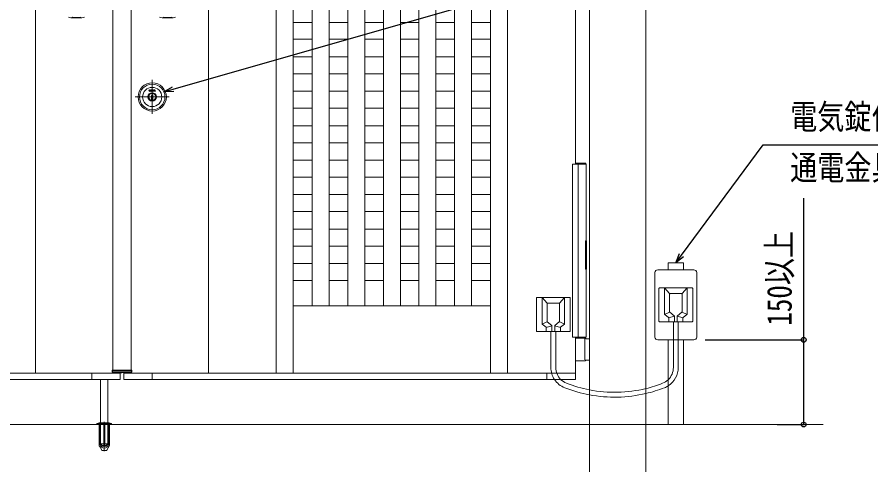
# Model space of a CAD drawing. Units: millimetres, scale not verified. Extents: x -4205 to 4205, y -2970 to 2970.
# Drawn here: x -191 to 1322, y -299 to 494 of the extents above; entities that cross this region are included whole.
import ezdxf
from ezdxf.enums import TextEntityAlignment as Align

# ---------------------------------------------------------------- set-up
doc = ezdxf.new("R2010")
doc.units = ezdxf.units.MM
doc.header["$LTSCALE"] = 10
doc.layers.add('0-4_YKK_A1', color=4, linetype='Continuous', lineweight=18)
doc.layers.add('0-5_YKK_D', color=6, linetype='Continuous')
doc.styles.add('ＭＳ ゴシック', font='')
doc.styles.get('ＭＳ ゴシック').set_extended_font_data('MS Gothic')

msp = doc.modelspace()

# ---------------------------------------------------------------- linework, layer by layer
at = {"layer": '0-4_YKK_A1'}
for p, q in [((823.02, -227.67), (823.02, 1469.33)), ((923.02, 1469.33), (923.02, -227.67)), ((-157.98, 1441.33), (-157.98, -136.67)), ((-20.98, 1437.93), (-20.98, -133.27)), ((11.02, 1437.93), (11.02, -133.27)), ((148.02, 1441.33), (148.02, -136.67)), ((268.02, 1441.33), (268.02, -136.67)), ((298.02, 1441.33), (298.02, -136.67)), ((648.02, -136.67), (648.02, 1441.33)), ((678.02, -136.67), (678.02, 1441.33)), ((332.02, -17.67), (332.02, 1322.33)), ((362.02, -17.67), (362.02, 1322.33)), ((395.02, -17.67), (395.02, 1322.33)), ((425.02, -17.67), (425.02, 1322.33)), ((458.02, -17.67), (458.02, 1322.33)), ((488.02, -17.67), (488.02, 1322.33)), ((521.02, -17.67), (521.02, 1322.33)), ((551.02, -17.67), (551.02, 1322.33)), ((584.02, -17.67), (584.02, 1322.33)), ((614.02, -17.67), (614.02, 1322.33)), ((798.02, 1327.33), (798.02, 233.33)), ((-95.57, 492.33), (-76.07, 492.33)), ((85.61, 492.33), (66.11, 492.33)), ((298.02, 484.33), (332.02, 484.33)), ((395.02, 484.33), (362.02, 484.33)), ((458.02, 484.33), (425.02, 484.33)), ((521.02, 484.33), (488.02, 484.33)), ((584.02, 484.33), (551.02, 484.33)), ((648.02, 484.33), (614.02, 484.33)), ((298.02, 454.33), (332.02, 454.33)), ((395.02, 454.33), (362.02, 454.33)), ((458.02, 454.33), (425.02, 454.33)), ((521.02, 454.33), (488.02, 454.33)), ((584.02, 454.33), (551.02, 454.33)), ((648.02, 454.33), (614.02, 454.33)), ((298.02, 423.33), (332.02, 423.33)), ((395.02, 423.33), (362.02, 423.33)), ((458.02, 423.33), (425.02, 423.33)), ((521.02, 423.33), (488.02, 423.33)), ((584.02, 423.33), (551.02, 423.33)), ((648.02, 423.33), (614.02, 423.33)), ((298.02, 393.33), (332.02, 393.33)), ((395.02, 393.33), (362.02, 393.33)), ((458.02, 393.33), (425.02, 393.33)), ((521.02, 393.33), (488.02, 393.33)), ((584.02, 393.33), (551.02, 393.33)), ((648.02, 393.33), (614.02, 393.33)), ((48.52, 382.33), (48.52, 322.33)), ((43.95, 363.65), (45.38, 363.65)), ((43.95, 363.65), (44.42, 363.18)), ((44.59, 363.82), (45.33, 364.02)), ((78.52, 352.33), (18.52, 352.33)), ((47.2, 355.03), (47.2, 353.9)), ((49.73, 346.21), (49.73, 354.36)), ((49.8, 353.9), (49.8, 355.03)), ((298.02, 362.33), (332.02, 362.33)), ((395.02, 362.33), (362.02, 362.33)), ((458.02, 362.33), (425.02, 362.33)), ((521.02, 362.33), (488.02, 362.33)), ((584.02, 362.33), (551.02, 362.33)), ((648.02, 362.33), (614.02, 362.33)), ((298.02, 332.33), (332.02, 332.33)), ((395.02, 332.33), (362.02, 332.33)), ((458.02, 332.33), (425.02, 332.33)), ((521.02, 332.33), (488.02, 332.33)), ((584.02, 332.33), (551.02, 332.33)), ((648.02, 332.33), (614.02, 332.33)), ((298.02, 301.33), (332.02, 301.33)), ((395.02, 301.33), (362.02, 301.33)), ((458.02, 301.33), (425.02, 301.33)), ((521.02, 301.33), (488.02, 301.33)), ((584.02, 301.33), (551.02, 301.33)), ((648.02, 301.33), (614.02, 301.33)), ((298.02, 271.33), (332.02, 271.33)), ((395.02, 271.33), (362.02, 271.33)), ((458.02, 271.33), (425.02, 271.33)), ((521.02, 271.33), (488.02, 271.33)), ((584.02, 271.33), (551.02, 271.33)), ((648.02, 271.33), (614.02, 271.33)), ((298.02, 240.33), (332.02, 240.33)), ((395.02, 240.33), (362.02, 240.33)), ((458.02, 240.33), (425.02, 240.33)), ((521.02, 240.33), (488.02, 240.33)), ((584.02, 240.33), (551.02, 240.33)), ((648.02, 240.33), (614.02, 240.33)), ((793.02, 233.33), (793.02, -72.67)), ((793.02, 233.33), (817.02, 233.33)), ((798.02, 235.33), (815.77, 235.33)), ((803.02, 233.33), (803.02, -72.67)), ((816.77, 233.33), (816.77, 234.33)), ((817.02, 97.33), (817.02, 233.33)), ((298.02, 210.33), (332.02, 210.33)), ((395.02, 210.33), (362.02, 210.33)), ((458.02, 210.33), (425.02, 210.33)), ((521.02, 210.33), (488.02, 210.33)), ((584.02, 210.33), (551.02, 210.33)), ((648.02, 210.33), (614.02, 210.33)), ((298.02, 179.33), (332.02, 179.33)), ((395.02, 179.33), (362.02, 179.33)), ((458.02, 179.33), (425.02, 179.33)), ((521.02, 179.33), (488.02, 179.33)), ((584.02, 179.33), (551.02, 179.33)), ((648.02, 179.33), (614.02, 179.33)), ((298.02, 149.33), (332.02, 149.33)), ((395.02, 149.33), (362.02, 149.33)), ((458.02, 149.33), (425.02, 149.33)), ((521.02, 149.33), (488.02, 149.33)), ((584.02, 149.33), (551.02, 149.33)), ((648.02, 149.33), (614.02, 149.33)), ((298.02, 118.33), (332.02, 118.33)), ((395.02, 118.33), (362.02, 118.33)), ((458.02, 118.33), (425.02, 118.33)), ((521.02, 118.33), (488.02, 118.33)), ((584.02, 118.33), (551.02, 118.33)), ((648.02, 118.33), (614.02, 118.33)), ((818.02, 97.33), (816.06, 97.33)), ((816.06, 97.33), (816.06, 47.33)), ((818.02, 97.33), (818.02, 47.33)), ((298.02, 88.33), (332.02, 88.33)), ((395.02, 88.33), (362.02, 88.33)), ((458.02, 88.33), (425.02, 88.33)), ((521.02, 88.33), (488.02, 88.33)), ((584.02, 88.33), (551.02, 88.33)), ((648.02, 88.33), (614.02, 88.33)), ((298.02, 57.33), (332.02, 57.33)), ((395.02, 57.33), (362.02, 57.33)), ((458.02, 57.33), (425.02, 57.33)), ((521.02, 57.33), (488.02, 57.33)), ((584.02, 57.33), (551.02, 57.33)), ((648.02, 57.33), (614.02, 57.33)), ((818.02, 47.33), (816.06, 47.33)), ((817.02, -72.67), (817.02, 47.33)), ((1008.02, 46.33), (944.02, 46.33)), ((989.52, 58.58), (962.52, 58.58)), ((962.52, 46.33), (962.52, 58.58)), ((989.52, 46.33), (989.52, 58.58)), ((939.02, -72.67), (939.02, 41.33)), ((1013.02, -72.67), (1013.02, 41.33)), ((298.02, 27.33), (332.02, 27.33)), ((395.02, 27.33), (362.02, 27.33)), ((458.02, 27.33), (425.02, 27.33)), ((521.02, 27.33), (488.02, 27.33)), ((584.02, 27.33), (551.02, 27.33)), ((648.02, 27.33), (614.02, 27.33)), ((946.02, -44.67), (946.02, 13.33)), ((1005.02, 14.33), (947.02, 14.33)), ((965.02, 4.33), (956.02, 14.33)), ((956.02, -32.19), (956.02, 14.33)), ((965.02, -28.2), (965.02, 3.33)), ((986.02, 4.33), (966.02, 4.33)), ((987.02, 4.33), (996.02, 14.33)), ((987.02, -28.2), (987.02, 3.33)), ((996.02, -32.19), (996.02, 14.33)), ((1006.02, -44.67), (1006.02, 13.33)), ((729.02, -61.67), (729.02, -3.67)), ((730.02, -2.67), (788.02, -2.67)), ((748.02, -12.67), (739.02, -2.67)), ((739.02, -49.19), (739.02, -2.67)), ((748.02, -45.2), (748.02, -13.67)), ((749.02, -12.67), (769.02, -12.67)), ((770.02, -12.67), (779.02, -2.67)), ((770.02, -45.2), (770.02, -13.67)), ((779.02, -49.19), (779.02, -2.67)), ((789.02, -61.67), (789.02, -3.67)), ((648.02, -17.67), (298.02, -17.67)), ((964.59, -28.86), (956.02, -32.67)), ((965.38, -28.97), (973.16, -35.37)), ((986.66, -28.97), (978.88, -35.37)), ((987.49, -28.88), (996.02, -32.67)), ((956.4, -32.97), (963.15, -38.37)), ((973.12, -35.79), (963.52, -38.67)), ((963.52, -45.67), (963.52, -39.15)), ((973.52, -45.67), (973.52, -36.14)), ((978.52, -45.67), (978.52, -36.14)), ((978.93, -35.79), (988.52, -38.67)), ((988.52, -45.67), (988.52, -39.15)), ((995.65, -32.97), (988.9, -38.37)), ((747.55, -45.88), (739.02, -49.67)), ((739.4, -49.97), (746.15, -55.37)), ((756.11, -52.79), (746.52, -55.67)), ((746.52, -62.67), (746.52, -56.15)), ((748.38, -45.97), (756.16, -52.37)), ((756.52, -62.67), (756.52, -53.14)), ((761.52, -62.67), (761.52, -53.14)), ((769.66, -45.97), (761.88, -52.37)), ((761.92, -52.79), (771.52, -55.67)), ((770.45, -45.86), (779.02, -49.67)), ((771.52, -62.67), (771.52, -56.15)), ((778.65, -49.97), (771.9, -55.37)), ((1005.02, -45.67), (947.02, -45.67)), ((971.72, -126.61), (971.72, -45.67)), ((980.32, -126.61), (980.32, -45.67)), ((730.02, -62.67), (788.02, -62.67)), ((754.72, -126.61), (754.72, -62.67)), ((763.32, -126.61), (763.32, -62.67)), ((817.02, -72.67), (793.02, -72.67)), ((798.02, -72.67), (798.02, -147.67)), ((815.37, -74.67), (798.02, -74.67)), ((816.02, -74.67), (798.02, -74.67)), ((815.66, -74.76), (815.65, -74.75)), ((816.89, -75.59), (815.66, -74.76)), ((816.02, -72.67), (816.02, -74.67)), ((814.58, -76.17), (814.58, -113.17)), ((817.17, -75.67), (823.02, -75.67)), ((1008.02, -77.67), (944.02, -77.67)), ((962.52, -227.67), (962.52, -77.67)), ((989.52, -227.67), (989.52, -77.67)), ((798.02, -114.67), (815.37, -114.67)), ((815.65, -114.59), (815.66, -114.58)), ((815.66, -114.58), (816.89, -113.75)), ((823.02, -113.67), (817.17, -113.67)), ((-22.28, -131.27), (12.32, -131.27)), ((-22.28, -131.27), (-22.17, -134.31)), ((-21.17, -135.27), (11.21, -135.27)), ((-20.98, -133.27), (11.02, -133.27)), ((-14.68, -135.27), (-14.68, -136.27)), ((-7.75, -135.27), (-7.75, -135.31)), ((-5.32, -135.27), (-5.32, -135.31)), ((-1.98, -135.27), (-1.98, -147.67)), ((12.32, -131.27), (12.21, -134.31)), ((-807.98, -136.67), (-7.98, -136.67)), ((-807.98, -147.67), (-7.98, -147.67)), ((-58.48, -147.67), (-58.48, -136.67)), ((-42.98, -261.7), (-42.98, -147.81)), ((-29.98, -147.81), (-29.98, -261.7)), ((-14.68, -136.27), (-6.32, -136.27)), ((-7.98, -136.27), (-7.98, -147.67)), ((798.02, -136.67), (-1.98, -136.67)), ((798.02, -147.67), (-1.98, -147.67)), ((48.52, -147.67), (48.52, -136.67)), ((747.52, -147.67), (747.52, -136.67)), ((798.02, -136.67), (798.02, -147.67)), ((798.02, -136.67), (798.02, -147.67)), ((-49.48, -226.83), (-49.48, -227.67)), ((-45.48, -224.67), (-48.82, -225.89)), ((-48.48, -226.13), (-24.48, -226.13)), ((-45.98, -226.67), (-26.98, -226.67)), ((-45.73, -226.67), (-45.73, -227.67)), ((-45.48, -224.67), (-27.48, -224.67)), ((-45.17, -226.67), (-45.17, -227.67)), ((-44.31, -224.67), (-43.81, -225.17)), ((-43.81, -225.17), (-29.15, -225.17)), ((-43.48, -262.73), (-43.81, -225.17)), ((-37.48, -226.67), (-37.48, -227.67)), ((-36.48, -274.67), (-36.48, -222.75)), ((-36.48, -274.82), (-36.48, -222.9)), ((-35.48, -226.67), (-35.48, -227.67)), ((-29.48, -262.73), (-29.15, -225.17)), ((-28.65, -224.67), (-29.15, -225.17)), ((-27.79, -226.67), (-27.79, -227.67)), ((-27.48, -224.67), (-24.14, -225.89)), ((-27.23, -226.67), (-27.23, -227.67)), ((-23.48, -226.83), (-23.48, -227.67)), ((1237.16, -227.67), (-1703.34, -227.67)), ((-23.48, -227.67), (-49.48, -227.67)), ((-45.73, -227.67), (-45.73, -264.7)), ((-45.17, -227.67), (-45.17, -265.67)), ((-37.48, -227.67), (-37.48, -265.67)), ((-35.48, -227.67), (-35.48, -265.67)), ((-27.79, -227.67), (-27.79, -265.67)), ((-27.23, -227.67), (-27.23, -264.7)), ((823.02, -777.67), (823.02, -227.67)), ((923.02, -227.67), (923.02, -777.67)), ((-45.73, -264.7), (-40.84, -273.17)), ((-45.17, -265.67), (-37.48, -265.67)), ((-39.98, -264.7), (-42.98, -261.7)), ((-29.98, -261.7), (-42.98, -261.7)), ((-39.98, -264.7), (-32.98, -264.7)), ((-37.48, -264.7), (-35.48, -264.7)), ((-35.48, -265.67), (-27.79, -265.67)), ((-29.98, -261.7), (-32.98, -264.7)), ((-27.23, -264.7), (-32.12, -273.17)), ((-39.97, -273.67), (-32.99, -273.67))]:
    msp.add_line(p, q, dxfattribs=at)
for points in [[(48.71, 362.33), (49.74, 364.97), (50.85, 364.97), (51.88, 362.33), (51.06, 362.33), (50.87, 362.81), (49.71, 362.81), (49.53, 362.33)], [(49.97, 363.47), (50.29, 364.3), (50.61, 363.47)], [(52.19, 362.33), (52.19, 364.97), (52.99, 364.97), (52.99, 362.99), (54.52, 362.99), (54.28, 362.33)]]:
    msp.add_lwpolyline(points, close=True, dxfattribs=at)
for points in [[(46.9, 345), (46.9, 345.83), (47.28, 346.21), (47.28, 354.36)], [(50.1, 345), (50.1, 345.83), (49.73, 346.21)]]:
    msp.add_lwpolyline(points, dxfattribs=at)
for centre, radius in [((48.52, 352.33), 25), ((48.52, 352.33), 22.6), ((48.52, 352.33), 16.99), ((47.2, 363.65), 1.43), ((47.2, 363.65), 0.661), ((48.5, 352.33), 7.5)]:
    msp.add_circle(centre, radius, dxfattribs=at)
for centre, radius, start, end in [((-85.82, 531.11), 40, 249.23157, 255.78318), ((-95.57, 492.63), 0.3, 255.78318, 270), ((-95.57, 492.63), 0.3, 270, 298.70471), ((-85.82, 474.82), 20, 109.5693, 118.70471), ((-92.42, 493.39), 0.3, 80.0794, 109.5693), ((-85.82, 531.11), 38, 260.0794, 279.9206), ((-79.22, 493.39), 0.3, 70.4307, 99.9206), ((-85.82, 474.82), 20, 61.29529, 70.4307), ((-76.07, 492.63), 0.3, 241.29529, 270), ((-76.07, 492.63), 0.3, 270, 284.21682), ((-85.82, 531.11), 40, 284.21682, 290.76843), ((75.86, 531.11), 40, 249.23157, 255.78318), ((66.11, 492.63), 0.3, 255.78318, 270), ((66.11, 492.63), 0.3, 270, 298.70471), ((75.86, 474.82), 20, 109.5693, 118.70471), ((69.26, 493.39), 0.3, 80.0794, 109.5693), ((75.86, 531.11), 38, 260.0794, 279.9206), ((82.46, 493.39), 0.3, 70.4307, 99.9206), ((75.86, 474.82), 20, 61.29529, 70.4307), ((85.61, 492.63), 0.3, 241.29529, 270), ((85.61, 492.63), 0.3, 270, 284.21682), ((75.86, 531.11), 40, 284.21682, 290.76843), ((43.95, 363.65), 1.43, 15, 0.00003), ((43.95, 363.65), 0.661, 14.99999, 315.00001), ((48.5, 352.33), 7, 0, 256.78702), ((48.5, 352.33), 6.2, 0, 258.60449), ((48.5, 355.03), 1.3, 90, 180), ((48.5, 352.33), 2.04, 126.9842, 129.67464), ((48.5, 347.98), 6.5, 79.13698, 100.86302), ((48.5, 355.03), 1.3, 360, 90), ((48.5, 352.33), 2.04, 50.32536, 53.0158), ((48.5, 352.33), 6.2, 281.39552, 0.00001), ((48.5, 352.33), 7, 283.21298, 0), ((815.77, 234.33), 1, 0, 90), ((944.02, 41.33), 5, 90, 180), ((1008.02, 41.33), 5, 0, 90), ((947.02, 13.33), 1, 90, 180), ((966.02, 3.33), 1, 90, 180), ((986.02, 3.33), 1, 0, 90), ((1005.02, 13.33), 1, 0, 90), ((730.02, -3.67), 1, 90, 180), ((749.02, -13.67), 1, 90, 180), ((769.02, -13.67), 1, 0, 90), ((788.02, -3.67), 1, 0, 90), ((966.02, -28.2), 1, 180, 230.52754), ((986.02, -28.2), 1, 309.47246, 0), ((749.02, -45.2), 1, 180, 230.52754), ((769.02, -45.2), 1, 309.47246, 0), ((947.02, -44.67), 1, 180, 270), ((957.02, -32.19), 1, 180, 231.34019), ((962.52, -39.15), 1, 0, 51.34019), ((972.52, -36.14), 1, 0, 50.52754), ((979.52, -36.14), 1, 129.47246, 180), ((989.52, -39.15), 1, 128.65981, 180), ((995.02, -32.19), 1, 308.65981, 0), ((1005.02, -44.67), 1, 270, 0), ((740.02, -49.19), 1, 180, 231.34019), ((745.52, -56.15), 1, 0, 51.34019), ((755.52, -53.14), 1, 0, 50.52754), ((762.52, -53.14), 1, 129.47246, 180), ((772.52, -56.15), 1, 128.65981, 180), ((778.02, -49.19), 1, 308.65981, 0), ((730.02, -61.67), 1, 180, 270), ((788.02, -61.67), 1, 270, 0), ((815.37, -75.17), 0.5, 56.30993, 90), ((817.17, -75.17), 0.5, 236.30993, 270.00001), ((944.02, -72.67), 5, 180, 270), ((1008.02, -72.67), 5, 270, 0), ((815.37, -114.17), 0.5, 270, 303.69007), ((817.17, -114.17), 0.5, 89.99999, 123.69007), ((-21.17, -134.27), 1, 182, 270), ((-8.75, -135.27), 1, 270, 358), ((-6.32, -135.27), 1, 270, 358), ((11.21, -134.27), 1, 270, 358), ((793.32, -126.61), 38.6, 180, 213.06722), ((793.32, -126.61), 30, 180, 224.59045), ((941.72, -126.61), 30, 313.89455, 0), ((941.72, -126.61), 38.6, 302.60607, 0), ((951.02, -123.46), 29.3, 359.71101, 0.28899), ((793.32, -126.61), 38.6, 213.06722, 248.65022), ((793.32, -126.61), 30, 224.59045, 248.65022), ((941.72, -126.61), 30, 291.34978, 313.89455), ((867.52, 63.22), 242.41, 248.65022, 259.42214), ((867.52, 63.22), 233.81, 248.65022, 259.02833), ((867.52, 63.22), 233.81, 259.02833, 283.73139), ((867.52, 63.22), 233.81, 283.73139, 291.34978), ((867.52, 63.22), 242.41, 283.23522, 291.34978), ((941.72, -126.61), 38.6, 291.34978, 302.60607), ((867.52, 63.22), 242.41, 259.42214, 283.23522), ((-48.48, -226.83), 1, 110, 180), ((-45.98, -227.67), 1, 90, 180), ((-26.98, -227.67), 1, 0, 90), ((-24.48, -226.83), 1, 0, 70), ((-36.48, -262.67), 7, 180.5, 359.5), ((-39.97, -272.67), 1, 210, 270), ((-32.99, -272.67), 1, 270, 330)]:
    msp.add_arc(centre, radius, start, end, dxfattribs=at)
at = {"layer": '0-5_YKK_D'}
for p, q in [((1028.02, -77.66), (1203.51, -77.66)), ((1155.77, -227.66), (1203.51, -227.66))]:
    msp.add_line(p, q, dxfattribs=at)
for points in [[(69.2, 361.44), (85.55, 366.12), (1001.03, 628.08), (1443.26, 628.08)], [(86.8, 361.74), (69.2, 361.44), (84.29, 370.5)], [(976.02, 58.58), (986.13, 72.25), (1130.53, 267.52), (1800.61, 267.52)], [(1202.51, -227.66), (1202.51, -77.66), (1202.51, 172.94)], [(989.79, 69.54), (976.02, 58.58), (982.47, 74.96)]]:
    msp.add_lwpolyline(points, dxfattribs=at)
for centre in [(1202.51, -77.66), (1202.51, -227.66)]:
    msp.add_circle(centre, 4.25, dxfattribs=at)

# ---------------------------------------------------------------- texts
at = {"layer": '0-5_YKK_D', "style": 'ＭＳ ゴシック', "width": 0.8}
for s, p in [('電気錠付の場合', (1178.53, 282.12)), ('通電金具以降は現地手配', (1178.53, 192.12))]:
    msp.add_text(s, height=43.99, dxfattribs=at).set_placement(p, align=Align.BOTTOM_LEFT)
msp.add_text('150以上', height=43.99, rotation=90, dxfattribs=at).set_placement((1194.51, -52.66), align=Align.BOTTOM_LEFT)

doc.saveas('drawing.dxf')
